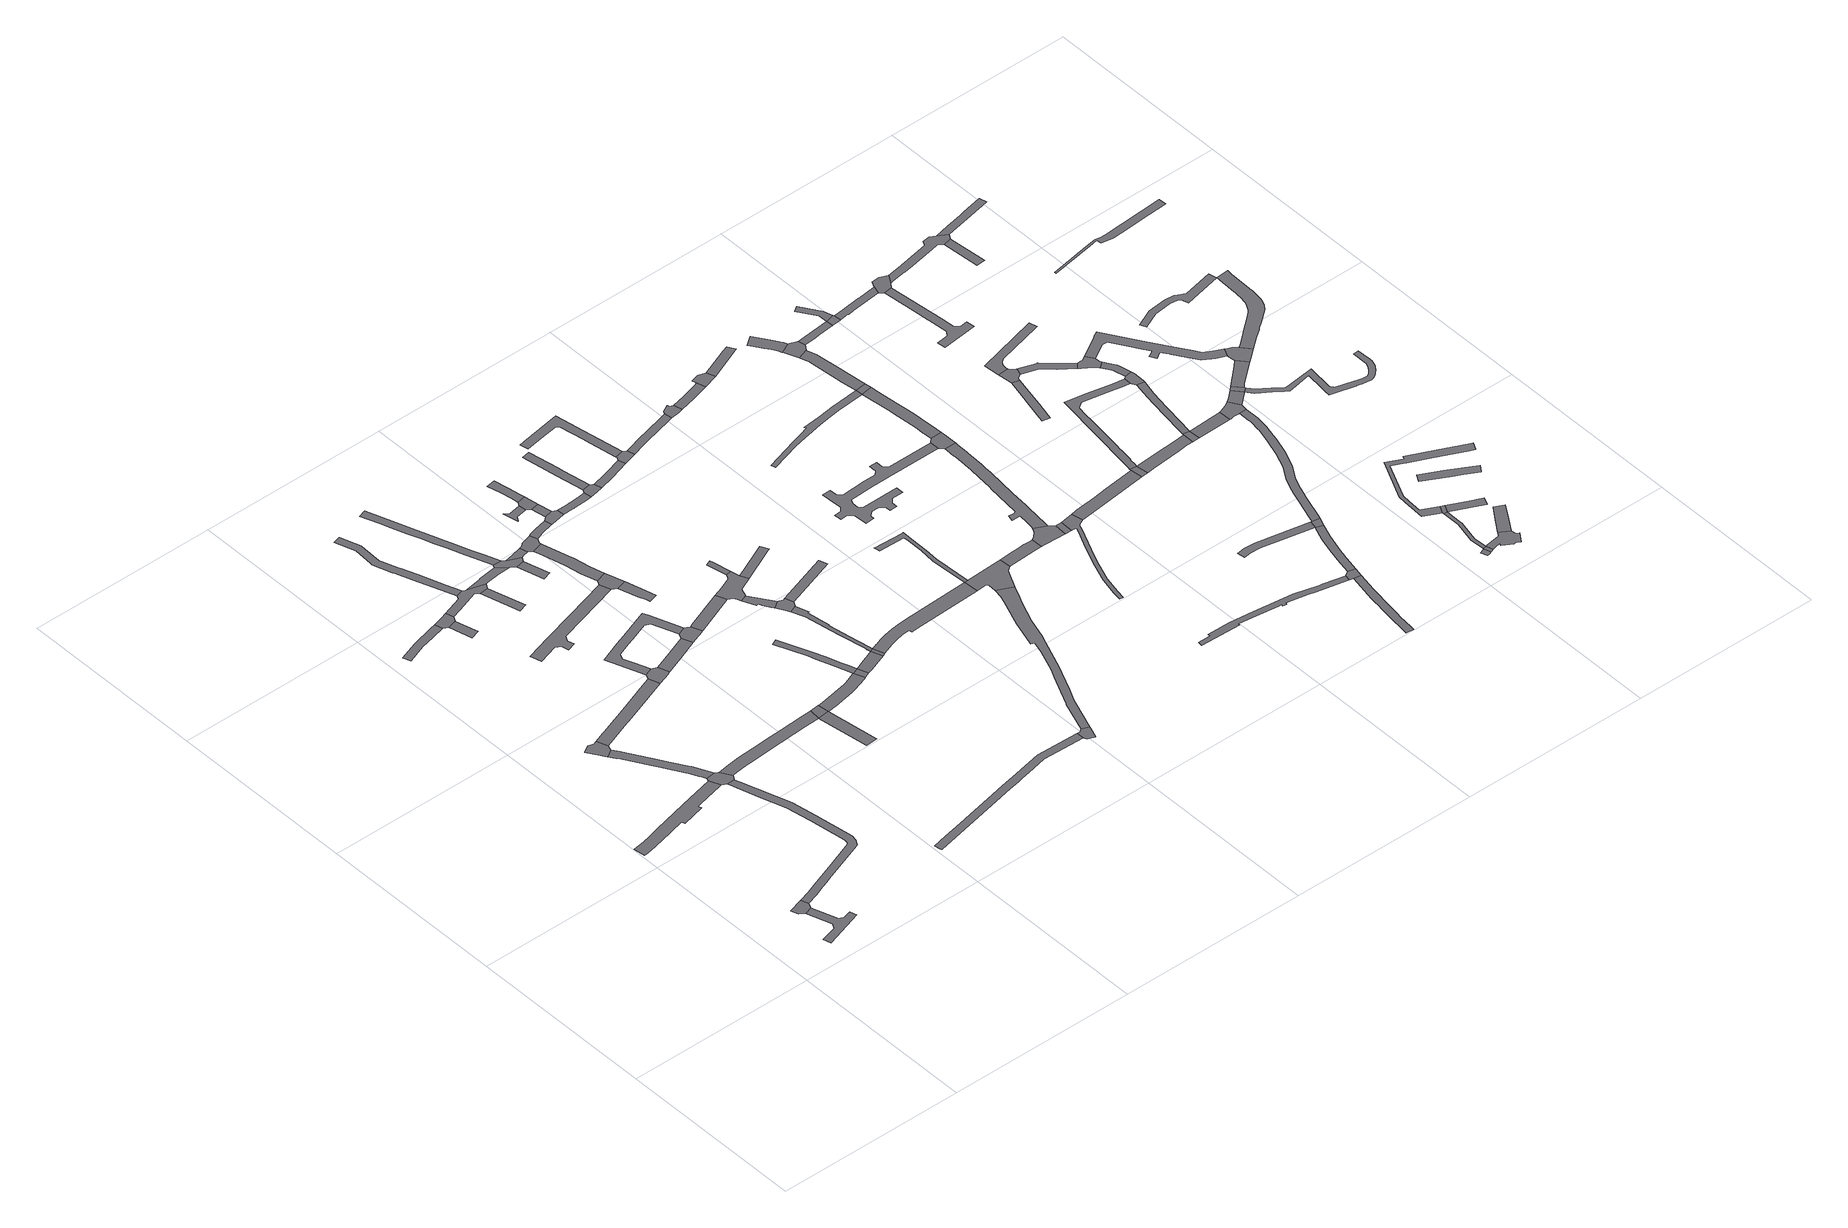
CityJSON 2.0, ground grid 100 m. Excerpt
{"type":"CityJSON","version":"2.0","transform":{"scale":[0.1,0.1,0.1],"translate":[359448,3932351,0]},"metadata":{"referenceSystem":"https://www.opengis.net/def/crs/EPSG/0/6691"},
"CityObjects":{
"road1":{"type":"Road","geometry":[{"type":"MultiSurface","lod":"1","boundaries":[[[0,1,2,3,4,5]]]}]},
"road2":{"type":"Road","geometry":[{"type":"MultiSurface","lod":"1","boundaries":[[[6,7,8,9,10,11,12,13,0,5]]]}]},
"road3":{"type":"Road","attributes":{"RoadStructureAttribute.sectionType":"1"},"geometry":[{"type":"MultiSurface","lod":"1","boundaries":[[[14,15,16,17,18,19,20,21,22,23,24,25,26,27,28,29,30,31,32,33,34]]]}]},
"road4":{"type":"Road","attributes":{"RoadStructureAttribute.sectionType":"1"},"geometry":[{"type":"MultiSurface","lod":"1","boundaries":[[[35,36,37,38,39,40,41,42,43,44,2,1,45,46,47,48,49,50,51,52,53,54,55,56,57,58]]]}]},
"road5":{"type":"Road","geometry":[{"type":"MultiSurface","lod":"1","boundaries":[[[59,60,61,62,63,64,65,66,67]]]}]},
"road6":{"type":"Road","attributes":{"RoadStructureAttribute.sectionType":"1"},"geometry":[{"type":"MultiSurface","lod":"1","boundaries":[[[68,69,70,71,72,73,74,75,76,77,78,79,80,81,82,83,84,85,86,87,88,65,64]]]}]},
"road7":{"type":"Road","geometry":[{"type":"MultiSurface","lod":"1","boundaries":[[[57,89,90,80,79,26,25,58]]]}]},
"road8":{"type":"Road","attributes":{"RoadStructureAttribute.sectionType":"1"},"geometry":[{"type":"MultiSurface","lod":"1","boundaries":[[[91,92,93,94,95,96,97,98,99]]]}]},
"road9":{"type":"Road","attributes":{"RoadStructureAttribute.sectionType":"1"},"geometry":[{"type":"MultiSurface","lod":"1","boundaries":[[[66,100,101,102,103,104,105,106,107,108,109,110,67]]]}]},
"road10":{"type":"Road","geometry":[{"type":"MultiSurface","lod":"1","boundaries":[[[111,112,113,114,115,116]]]}]},
"road11":{"type":"Road","geometry":[{"type":"MultiSurface","lod":"1","boundaries":[[[117,118,95,94,116,115,119,120]]]}]},
"road12":{"type":"Road","attributes":{"RoadStructureAttribute.sectionType":"1"},"geometry":[{"type":"MultiSurface","lod":"1","boundaries":[[[121,122,123,124,125,126,127,90,89,128,129,130,131,132,133,134,135,136]]]}]},
"road13":{"type":"Road","geometry":[{"type":"MultiSurface","lod":"1","boundaries":[[[137,138,139,120,119,140,141,142,143,144,145,146,147,148]]]}]},
"road14":{"type":"Road","geometry":[{"type":"MultiSurface","lod":"1","boundaries":[[[103,149,150,151,152,153,154,104]]]}]},
"road15":{"type":"Road","attributes":{"RoadStructureAttribute.sectionType":"1"},"geometry":[{"type":"MultiSurface","lod":"1","boundaries":[[[155,156,157,158,159,160,161,162,163,164,165,166,167,168,169,170,171,137,148]]]}]},
"road16":{"type":"Road","attributes":{"RoadStructureAttribute.sectionType":"1"},"geometry":[{"type":"MultiSurface","lod":"1","boundaries":[[[172,173,144,143]]]}]},
"road17":{"type":"Road","attributes":{"RoadStructureAttribute.sectionType":"1"},"geometry":[{"type":"MultiSurface","lod":"1","boundaries":[[[174,175,176,177,178,179,180,181,182,183,184,185,186,187]]]}]},
"road18":{"type":"Road","attributes":{"RoadStructureAttribute.sectionType":"1"},"geometry":[{"type":"MultiSurface","lod":"1","boundaries":[[[135,188,189,190]]]}]},
"road19":{"type":"Road","attributes":{"RoadStructureAttribute.sectionType":"1"},"geometry":[{"type":"MultiSurface","lod":"1","boundaries":[[[191,192,193,194,195,196,154,153,197,198,199,200,201,202,203,204,205,206]]]}]},
"road20":{"type":"Road","geometry":[{"type":"MultiSurface","lod":"1","boundaries":[[[207,208,209,146,145,210,211,212,213,214]]]}]},
"road21":{"type":"Road","attributes":{"RoadStructureAttribute.sectionType":"1"},"geometry":[{"type":"MultiSurface","lod":"1","boundaries":[[[215,216,152,151,217,218,219]]]}]},
"road22":{"type":"Road","attributes":{"RoadStructureAttribute.sectionType":"1"},"geometry":[{"type":"MultiSurface","lod":"1","boundaries":[[[220,221,222,223,224,225,226,227,228,229,230,231,232,233,234,235,236,237,238,239,240]]]}]},
"road23":{"type":"Road","geometry":[{"type":"MultiSurface","lod":"1","boundaries":[[[241,136,135,190]]]}]},
"road24":{"type":"Road","attributes":{"RoadStructureAttribute.sectionType":"1"},"geometry":[{"type":"MultiSurface","lod":"1","boundaries":[[[242,243,244,245,246,247,248,249,250,251,252,253,254,255,256,257,258,259,260]]]}]},
"road25":{"type":"Road","geometry":[{"type":"MultiSurface","lod":"1","boundaries":[[[259,261,214,213,262,263,264,265,266,260]]]}]},
"road26":{"type":"Road","geometry":[{"type":"MultiSurface","lod":"1","boundaries":[[[267,268,263,262]]]}]},
"road27":{"type":"Road","geometry":[{"type":"MultiSurface","lod":"1","boundaries":[[[269,270,271,272,206,205,215,219]]]}]},
"road28":{"type":"Road","attributes":{"RoadStructureAttribute.sectionType":"1"},"geometry":[{"type":"MultiSurface","lod":"1","boundaries":[[[273,274,275,276,277,278,241,190,279,280,281,282,283,284,285,286,287]]]}]},
"road29":{"type":"Road","attributes":{"RoadStructureAttribute.sectionType":"1"},"geometry":[{"type":"MultiSurface","lod":"1","boundaries":[[[288,289,290,291,265,264]]]}]},
"road30":{"type":"Road","geometry":[{"type":"MultiSurface","lod":"1","boundaries":[[[292,187,186,293,294,295,296,297,298]]]}]},
"road31":{"type":"Road","attributes":{"RoadStructureAttribute.sectionType":"1"},"geometry":[{"type":"MultiSurface","lod":"1","boundaries":[[[299,300,301,302,303,294,293]]]}]},
"road32":{"type":"Road","attributes":{"RoadStructureAttribute.sectionType":"1"},"geometry":[{"type":"MultiSurface","lod":"1","boundaries":[[[304,305,306,307,292,298,308,309,310,311]]]}]},
"road33":{"type":"Road","geometry":[{"type":"MultiSurface","lod":"1","boundaries":[[[312,313,314,290,289,304,311,315,316]]]}]},
"road34":{"type":"Road","attributes":{"RoadStructureAttribute.sectionType":"1"},"geometry":[{"type":"MultiSurface","lod":"1","boundaries":[[[317,272,271,318,319]]]}]},
"road35":{"type":"Road","attributes":{"RoadStructureAttribute.sectionType":"1"},"geometry":[{"type":"MultiSurface","lod":"1","boundaries":[[[320,321,322,323,324,325,326,327,328,329,330,331,332,333,287]]]}]},
"road36":{"type":"Road","geometry":[{"type":"MultiSurface","lod":"1","boundaries":[[[286,334,320,287]]]}]},
"road37":{"type":"Road","attributes":{"RoadStructureAttribute.sectionType":"1"},"geometry":[{"type":"MultiSurface","lod":"1","boundaries":[[[335,336,337,338,339,340,312,316]]]}]},
"road38":{"type":"Road","attributes":{"RoadStructureAttribute.sectionType":"1"},"geometry":[{"type":"MultiSurface","lod":"1","boundaries":[[[341,342,343,344,345,346,320,334]]]}]},
"road39":{"type":"Road","geometry":[{"type":"MultiSurface","lod":"1","boundaries":[[[347,348,349,350,351,352]]]}]},
"road40":{"type":"Road","geometry":[{"type":"MultiSurface","lod":"1","boundaries":[[[343,342,353,354]]]}]},
"road41":{"type":"Road","geometry":[{"type":"MultiSurface","lod":"1","boundaries":[[[355,356,338,337,357,358,359]]]}]},
"road42":{"type":"Road","attributes":{"RoadStructureAttribute.sectionType":"1"},"geometry":[{"type":"MultiSurface","lod":"1","boundaries":[[[360,361,362,363,364,365,366,367,368]]]}]},
"road43":{"type":"Road","attributes":{"RoadStructureAttribute.sectionType":"1"},"geometry":[{"type":"MultiSurface","lod":"1","boundaries":[[[355,369,370,356]]]}]},
"road44":{"type":"Road","attributes":{"RoadStructureAttribute.sectionType":"1"},"geometry":[{"type":"MultiSurface","lod":"1","boundaries":[[[354,371,372,373,374,375,376,377,378,379,380,381,382,383,384,385,386,387,388,389,343]]]}]},
"road45":{"type":"Road","geometry":[{"type":"MultiSurface","lod":"1","boundaries":[[[390,352,351,370,369,391]]]}]},
"road46":{"type":"Road","geometry":[{"type":"MultiSurface","lod":"1","boundaries":[[[392,393,319,318,394,395,361,360,396,397,398,399,400]]]}]},
"road47":{"type":"Road","geometry":[{"type":"MultiSurface","lod":"1","boundaries":[[[401,402,403,404,405,406,240,239,407]]]}]},
"road48":{"type":"Road","attributes":{"RoadStructureAttribute.sectionType":"1"},"geometry":[{"type":"MultiSurface","lod":"1","boundaries":[[[408,409,390,391,410,411,412,413]]]}]},
"road49":{"type":"Road","geometry":[{"type":"MultiSurface","lod":"1","boundaries":[[[414,368,367,415,381,380,416,417]]]}]},
"road50":{"type":"Road","attributes":{"RoadStructureAttribute.sectionType":"1"},"geometry":[{"type":"MultiSurface","lod":"1","boundaries":[[[399,418,419,420,400]]]}]},
"road51":{"type":"Road","attributes":{"RoadStructureAttribute.sectionType":"1"},"geometry":[{"type":"MultiSurface","lod":"1","boundaries":[[[358,421,422,423,424,425,426,427,428,429,430,431,359]]]}]},
"road52":{"type":"Road","attributes":{"RoadStructureAttribute.sectionType":"1"},"geometry":[{"type":"MultiSurface","lod":"1","boundaries":[[[432,433,434,435,398,397]]]}]},
"road53":{"type":"Road","attributes":{"RoadStructureAttribute.sectionType":"1"},"geometry":[{"type":"MultiSurface","lod":"1","boundaries":[[[416,436,437,417]]]}]},
"road54":{"type":"Road","geometry":[{"type":"MultiSurface","lod":"1","boundaries":[[[438,439,440,426,425,441,442,443,444]]]}]},
"road55":{"type":"Road","attributes":{"RoadStructureAttribute.sectionType":"1"},"geometry":[{"type":"MultiSurface","lod":"1","boundaries":[[[445,446,440,439,447,448,449,450]]]}]},
"road56":{"type":"Road","attributes":{"RoadStructureAttribute.sectionType":"1"},"geometry":[{"type":"MultiSurface","lod":"1","boundaries":[[[451,452,453,454,455,456,457,458,459,460,461,462,463,354,353,464,465,466,467,468,469,470,471]]]}]},
"road57":{"type":"Road","attributes":{"RoadStructureAttribute.sectionType":"1"},"geometry":[{"type":"MultiSurface","lod":"1","boundaries":[[[472,473,474,475,476,477,478,479,480,481,482,483,484,405,404,485,486,487,488,489,490,491,492,493,494,495,496,497,498]]]}]},
"road58":{"type":"Road","attributes":{"RoadStructureAttribute.sectionType":"1"},"geometry":[{"type":"MultiSurface","lod":"1","boundaries":[[[443,499,500,501,502,503,444]]]}]},
"road59":{"type":"Road","attributes":{"RoadStructureAttribute.sectionType":"1"},"geometry":[{"type":"MultiSurface","lod":"1","boundaries":[[[504,505,506,507,508,509,510,511,512,513,514,515,516,517,518,519]]]}]},
"road60":{"type":"Road","geometry":[{"type":"MultiSurface","lod":"1","boundaries":[[[520,519,518,521,501,500,522]]]}]},
"road61":{"type":"Road","attributes":{"RoadStructureAttribute.sectionType":"1"},"geometry":[{"type":"MultiSurface","lod":"1","boundaries":[[[523,524,525,526,527,528,529,530,531,532,533,534,535,536,537,451]]]}]},
"road62":{"type":"Road","geometry":[{"type":"MultiSurface","lod":"1","boundaries":[[[538,539,498,497,540,541,542,543,544,545,546,523,451,471]]]}]},
"road63":{"type":"Road","attributes":{"RoadStructureAttribute.sectionType":"1"},"geometry":[{"type":"MultiSurface","lod":"1","boundaries":[[[547,548,549,550,551,552,553,554,555,520,522]]]}]},
"road64":{"type":"Road","geometry":[{"type":"MultiSurface","lod":"1","boundaries":[[[556,552,551,557,558,559,560,561]]]}]},
"road65":{"type":"Road","attributes":{"RoadStructureAttribute.sectionType":"1"},"geometry":[{"type":"MultiSurface","lod":"1","boundaries":[[[543,562,563,564,565,566,567,568,569,570,571,544]]]}]},
"road66":{"type":"Road","geometry":[{"type":"MultiSurface","lod":"1","boundaries":[[[572,573,574,575,576,577,578,579,580,581,582,583,584,585,586,587,588,589,590,591,592,593,594,595,596,597,598,599,600,601,602,603,604,605,606,607,608,609,610,611,612,613]]]}]},
"road67":{"type":"Road","attributes":{"RoadStructureAttribute.sectionType":"1"},"geometry":[{"type":"MultiSurface","lod":"1","boundaries":[[[614,615,616,559,558,617,618,619,620]]]}]},
"road68":{"type":"Road","attributes":{"RoadStructureAttribute.sectionType":"1"},"geometry":[{"type":"MultiSurface","lod":"1","boundaries":[[[621,622,623,624,625,626,627,628,629,630,631,632,633,634,635,636,637,638,639,640,641,642,643,644,645,646,647]]]}]},
"road69":{"type":"Road","geometry":[{"type":"MultiSurface","lod":"1","boundaries":[[[648,649,650,651,652,566,565,653,654,655,656,657]]]}]},
"road70":{"type":"Road","attributes":{"RoadStructureAttribute.sectionType":"1"},"geometry":[{"type":"MultiSurface","lod":"1","boundaries":[[[658,659,660,661,662,663,664,665,666,667,668,669,670,671,672,673]]]}]},
"road71":{"type":"Road","geometry":[{"type":"MultiSurface","lod":"1","boundaries":[[[648,657,623,622]]]}]},
"road72":{"type":"Road","geometry":[{"type":"MultiSurface","lod":"1","boundaries":[[[674,675,620,619,676,677,678,679]]]}]},
"road73":{"type":"Road","attributes":{"RoadStructureAttribute.sectionType":"1"},"geometry":[{"type":"MultiSurface","lod":"1","boundaries":[[[680,681,682,683,684,685,686,687,688,689,690,691,692,693,694,695,696,697,698,699,700,701,702,703,704]]]}]},
"road74":{"type":"Road","geometry":[{"type":"MultiSurface","lod":"1","boundaries":[[[705,706,707,708,709,710,711,712,713,714,715,716,717,718,719,650,649,720,721,722,723,724,725,726,727,728,729,730,731,732]]]}]},
"road75":{"type":"Road","attributes":{"RoadStructureAttribute.sectionType":"1"},"geometry":[{"type":"MultiSurface","lod":"1","boundaries":[[[678,733,734,735,679]]]}]},
"road76":{"type":"Road","geometry":[{"type":"MultiSurface","lod":"1","boundaries":[[[612,732,731,736,737,738,739,613]]]}]},
"road77":{"type":"Road","attributes":{"RoadStructureAttribute.sectionType":"1"},"geometry":[{"type":"MultiSurface","lod":"1","boundaries":[[[740,741,742,743,744,745,739,738,746,747,748,749,750,751,752,753,673]]]}]},
"road78":{"type":"Road","attributes":{"RoadStructureAttribute.sectionType":"1"},"geometry":[{"type":"MultiSurface","lod":"1","boundaries":[[[646,754,755,756,757,758,759,760,761,762,763,647]]]}]},
"road79":{"type":"Road","attributes":{"RoadStructureAttribute.sectionType":"1"},"geometry":[{"type":"MultiSurface","lod":"1","boundaries":[[[764,765,766,767,768,769,770,771,772,773,774,775,776,777,778,779,780,781,782]]]}]},
"road80":{"type":"Road","geometry":[{"type":"MultiSurface","lod":"1","boundaries":[[[658,673,753,783]]]}]},
"road81":{"type":"Road","attributes":{"RoadStructureAttribute.sectionType":"1"},"geometry":[{"type":"MultiSurface","lod":"1","boundaries":[[[784,785,786,787,788,789,790,791,792,793,794,795,796,797,798]]]}]},
"road82":{"type":"Road","attributes":{"RoadStructureAttribute.sectionType":"1"},"geometry":[{"type":"MultiSurface","lod":"1","boundaries":[[[799,800,801,802,803,658,783,804,805,806,807,808]]]}]},
"road83":{"type":"Road","geometry":[{"type":"MultiSurface","lod":"1","boundaries":[[[807,809,810,792,791,811,812,808]]]}]},
"road84":{"type":"Road","geometry":[{"type":"MultiSurface","lod":"1","boundaries":[[[704,703,773,772,813,814]]]}]},
"road85":{"type":"Road","attributes":{"RoadStructureAttribute.sectionType":"1"},"geometry":[{"type":"MultiSurface","lod":"1","boundaries":[[[815,816,817,818,819,820,821,822]]]}]},
"road86":{"type":"Road","geometry":[{"type":"MultiSurface","lod":"1","boundaries":[[[756,755,823,824,825,826]]]}]},
"road87":{"type":"Road","attributes":{"RoadStructureAttribute.sectionType":"1"},"geometry":[{"type":"MultiSurface","lod":"1","boundaries":[[[813,827,828,829,830,831,832,822,833,834,835,836,837,814]]]}]},
"road88":{"type":"Road","attributes":{"RoadStructureAttribute.sectionType":"1"},"geometry":[{"type":"MultiSurface","lod":"1","boundaries":[[[838,839,840,841,842,843,810,809]]]}]},
"road89":{"type":"Road","geometry":[{"type":"MultiSurface","lod":"1","boundaries":[[[844,815,822,832,845,846,847]]]}]},
"road90":{"type":"Road","geometry":[{"type":"MultiSurface","lod":"1","boundaries":[[[848,849,850,851,852,841]]]}]},
"road91":{"type":"Road","geometry":[{"type":"MultiSurface","lod":"1","boundaries":[[[848,841,840,853,854]]]}]},
"road92":{"type":"Road","attributes":{"RoadStructureAttribute.sectionType":"1"},"geometry":[{"type":"MultiSurface","lod":"1","boundaries":[[[855,856,857,858,859,860,861]]]}]},
"road93":{"type":"Road","attributes":{"RoadStructureAttribute.sectionType":"1"},"geometry":[{"type":"MultiSurface","lod":"1","boundaries":[[[824,862,863,864,865,866,867,868,869,870,871,872,873,874,825]]]}]},
"road94":{"type":"Road","geometry":[{"type":"MultiSurface","lod":"1","boundaries":[[[875,876,877,878,879,880,881,882,855,861]]]}]},
"road95":{"type":"Road","attributes":{"RoadStructureAttribute.sectionType":"1"},"geometry":[{"type":"MultiSurface","lod":"1","boundaries":[[[883,884,885,886,887,888,889,890,891,892,893,894,895,896,897,898,899,900,901,902,903,904,905,906,907,908,909,910,826,825]]]}]},
"road96":{"type":"Road","attributes":{"RoadStructureAttribute.sectionType":"1"},"geometry":[{"type":"MultiSurface","lod":"1","boundaries":[[[911,912,913,914,915,854,853,916,917,918,919,920]]]}]},
"road97":{"type":"Road","geometry":[{"type":"MultiSurface","lod":"1","boundaries":[[[921,922,868,867,923]]]}]},
"road98":{"type":"Road","attributes":{"RoadStructureAttribute.sectionType":"1"},"geometry":[{"type":"MultiSurface","lod":"1","boundaries":[[[924,925,926,927,928]]]}]},
"road99":{"type":"Road","attributes":{"RoadStructureAttribute.sectionType":"1"},"geometry":[{"type":"MultiSurface","lod":"1","boundaries":[[[929,930,931,932,933,934,935,936,937,938,939,940,941,942,943,944,945,946,947,948,949,950,951,952,953,954,955,956,957,844,847]]]}]},
"road100":{"type":"Road","attributes":{"RoadStructureAttribute.sectionType":"1"},"geometry":[{"type":"MultiSurface","lod":"1","boundaries":[[[958,959,960,961,877,876,962,963,964,965]]]}]},
"road101":{"type":"Road","geometry":[{"type":"MultiSurface","lod":"1","boundaries":[[[966,927,926,967,968]]]}]},
"road102":{"type":"Road","attributes":{"RoadStructureAttribute.sectionType":"1"},"geometry":[{"type":"MultiSurface","lod":"1","boundaries":[[[969,970,971,972,973,974,975,976,977,978,979,980,981,982]]]}]},
"road103":{"type":"Road","attributes":{"RoadStructureAttribute.sectionType":"1"},"geometry":[{"type":"MultiSurface","lod":"1","boundaries":[[[881,983,984,985,986,987,988,989,990,991,992,993,882]]]}]},
"road104":{"type":"Road","attributes":{"RoadStructureAttribute.sectionType":"1"},"geometry":[{"type":"MultiSurface","lod":"1","boundaries":[[[994,995,996,997,922,921,998,999,1000,1001,1002,1003]]]}]},
"road105":{"type":"Road","attributes":{"RoadStructureAttribute.sectionType":"1"},"geometry":[{"type":"MultiSurface","lod":"1","boundaries":[[[1004,1005,1006,921,923]]]}]},
"road106":{"type":"Road","attributes":{"RoadStructureAttribute.sectionType":"1"},"geometry":[{"type":"MultiSurface","lod":"1","boundaries":[[[1007,1008,1009,1010,966,968,1011,1012,1013,1014]]]}]},
"road107":{"type":"Road","geometry":[{"type":"MultiSurface","lod":"1","boundaries":[[[982,981,1015,1016,1017,1018,911,920]]]}]},
"road108":{"type":"Road","geometry":[{"type":"MultiSurface","lod":"1","boundaries":[[[1019,1020,1021,1022,968,967,1023,1024,1025,1026,1027,1028,1029,1030,1031,1032]]]}]},
"road109":{"type":"Road","geometry":[{"type":"MultiSurface","lod":"1","boundaries":[[[1033,1034,1035,1036,1037,1038,1039,1040,1041,1042,958,965]]]}]},
"road110":{"type":"Road","geometry":[{"type":"MultiSurface","lod":"1","boundaries":[[[1043,1044,1045,1007,1014]]]}]},
"road111":{"type":"Road","geometry":[{"type":"MultiSurface","lod":"1","boundaries":[[[897,1003,1002,1046,1047,1048,1049,898]]]}]},
"road112":{"type":"Road","attributes":{"RoadStructureAttribute.sectionType":"1"},"geometry":[{"type":"MultiSurface","lod":"1","boundaries":[[[1048,1050,1051,1052,1053,1037,1036,1054,1055,1056,1049]]]}]},
"road113":{"type":"Road","geometry":[{"type":"MultiSurface","lod":"1","boundaries":[[[1057,1058,1059,1060,1061,1062,1006,1005,1063,1064,1065,943,942]]]}]},
"road114":{"type":"Road","attributes":{"RoadStructureAttribute.sectionType":"1"},"geometry":[{"type":"MultiSurface","lod":"1","boundaries":[[[1066,1067,1068,1069,1043,1014]]]}]},
"road115":{"type":"Road","attributes":{"RoadStructureAttribute.sectionType":"1"},"geometry":[{"type":"MultiSurface","lod":"1","boundaries":[[[1031,1070,1071,1072,1073,1032]]]}]},
"road116":{"type":"Road","attributes":{"RoadStructureAttribute.sectionType":"1"},"geometry":[{"type":"MultiSurface","lod":"1","boundaries":[[[1074,1075,1076,1077,1078,1079,1080,1081,1082,1045,1044,1083,1084,1085,1086,1087,1088,1089,1090,1091]]]}]},
"road117":{"type":"Road","geometry":[{"type":"MultiSurface","lod":"1","boundaries":[[[1092,1093,1094,1095,1096]]]}]},
"road118":{"type":"Road","geometry":[{"type":"MultiSurface","lod":"1","boundaries":[[[1097,1098,1099,1100,1101,1016,1015,1102,1103,1104,1105,1106,1107,1108,1109,1110,1111]]]}]},
"road119":{"type":"Road","geometry":[{"type":"MultiSurface","lod":"1","boundaries":[[[1112,1113,1114,1115,1116,1117,1118,1119,1120,1121,1122,1123,1124,1125,1126,1127,1128,1129,1130,1131,1132,1133,1134,1135,1136,1137,1138,1139,1140,1141,1142,1040,1039]]]}]},
"road120":{"type":"Road","attributes":{"RoadStructureAttribute.sectionType":"1"},"geometry":[{"type":"MultiSurface","lod":"1","boundaries":[[[1143,1144,1145,1146,1147,1148,1149,1150]]]}]},
"road121":{"type":"Road","attributes":{"RoadStructureAttribute.sectionType":"1"},"geometry":[{"type":"MultiSurface","lod":"1","boundaries":[[[1151,1152,1093,1092,1153,1154,1155,1156]]]}]},
"road122":{"type":"Road","geometry":[{"type":"MultiSurface","lod":"1","boundaries":[[[1108,1157,1158,1109]]]}]},
"road123":{"type":"Road","attributes":{"RoadStructureAttribute.sectionType":"1"},"geometry":[{"type":"MultiSurface","lod":"1","boundaries":[[[1095,1094,1159,1059,1058,1160,1095,1161,1162,1163,1164,1165,1166,1167,1168,1169,1170,1171,1172,1173,1174,1175,1176,1177,1178,1179,1180,1181,1182,1183,1184,1185,1186,1187,1188,1189,1190,1191,1192,1193,1194,1195,1196,1197,1198,1199,1200,1201,1202,1203,1204,1205,1206,1207,1208,1209,1210,1211,1212,1213,1096]]]}]},
"road124":{"type":"Road","geometry":[{"type":"MultiSurface","lod":"1","boundaries":[[[1214,1215,1216,1217,1218,1134,1133,1151,1156]]]}]},
"road125":{"type":"Road","attributes":{"RoadStructureAttribute.sectionType":"1"},"geometry":[{"type":"MultiSurface","lod":"1","boundaries":[[[1110,1219,1220,1221,1222,1223,1224,1225,1111]]]}]},
"road126":{"type":"Road","attributes":{"RoadStructureAttribute.sectionType":"1"},"geometry":[{"type":"MultiSurface","lod":"1","boundaries":[[[1226,1227,1228,1229,1230,1231,1232,1233,1234,1235,1236,1237,1238,1239,1240,1226,1241,1242,1243,1244,1245,1246,1247,1248,1249,1250,1251,1252,1253,1254,1255,1256,1257,1258,1259,1216,1215,1260,1261,1262,1263,1264,1265,1266,1267,1268,1269,1270,1271,1272,1273,1274,1275]]]}]},
"road127":{"type":"Road","attributes":{"RoadStructureAttribute.sectionType":"1"},"geometry":[{"type":"MultiSurface","lod":"1","boundaries":[[[1276,1277,1278,1279,1280,1281,1282,1283,1284,1285,1286,1287,1288,1289,1290,1291]]]}]}
},
"vertices":[
[334,353,0],[345,381,0],[332,419,0],[254,395,0],[266,356,0],[291,339,0],
[334,207,0],[320,181,0],[235,156,0],[247,117,0],[453,183,0],[444,220,0],[402,208,0],[377,221,0],
[13,1096,0],[35,1099,0],[85,1110,0],[100,1113,0],[134,1121,0],[285,1159,0],[289,1142,0],[411,1171,0],[407,1190,0],[431,1195,0],[566,1227,0],[577,1230,0],[554,1287,0],[417,1254,0],[361,1240,0],[303,1226,0],[172,1193,0],[115,1179,0],[71,1169,0],[26,1161,0],[4,1158,0],
[617,1168,0],[653,1050,0],[693,925,0],[716,793,0],[745,595,0],[742,578,0],[736,566,0],[574,506,0],[462,464,0],[393,439,0],[406,400,0],[466,423,0],[498,435,0],[521,443,0],[586,468,0],[757,531,0],[763,534,0],[780,563,0],[785,593,0],[756,801,0],[733,936,0],[653,1192,0],[644,1218,0],[603,1216,0],
[336,1804,0],[307,1814,0],[268,1788,0],[308,1728,0],[314,1720,0],[326,1700,0],[365,1726,0],[375,1754,0],[354,1811,0],
[348,1668,0],[354,1659,0],[438,1522,0],[450,1501,0],[472,1466,0],[516,1392,0],[521,1382,0],[525,1375,0],[543,1337,0],[549,1325,0],[556,1311,0],[558,1306,0],[607,1310,0],[607,1312,0],[571,1385,0],[559,1409,0],[557,1414,0],[504,1500,0],[478,1544,0],[393,1683,0],[388,1691,0],
[659,1244,0],[624,1299,0],
[196,2788,0],[230,2796,0],[336,2823,0],[343,2824,0],[333,2866,0],[304,2858,0],[184,2828,0],[81,2790,0],[97,2751,0],
[535,1812,0],[549,1817,0],[720,1879,0],[821,1916,0],[801,1973,0],[712,1941,0],[699,1936,0],[620,1907,0],[514,1868,0],[422,1835,0],[411,1831,0],
[378,2776,0],[401,2691,0],[443,2704,0],[449,2706,0],[417,2823,0],[369,2809,0],
[386,2879,0],[385,2879,0],[431,2849,0],[418,2890,0],
[1150,1340,0],[1017,1332,0],[961,1329,0],[842,1322,0],[756,1316,0],[676,1307,0],[627,1299,0],[682,1247,0],[743,1254,0],[761,1256,0],[964,1269,0],[1043,1274,0],[1114,1278,0],[1155,1280,0],[1194,1282,0],[1199,1343,0],
[534,2944,0],[527,2929,0],[525,2925,0],[516,2877,0],[538,2885,0],[600,2906,0],[623,2891,0],[668,2896,0],[684,2921,0],[591,2947,0],[588,2948,0],[572,2955,0],
[888,1940,0],[889,1941,0],[905,1947,0],[884,2003,0],[856,2015,0],[814,2000,0],
[544,3035,0],[497,3167,0],[468,3247,0],[462,3261,0],[435,3340,0],[431,3352,0],[438,3471,0],[437,3473,0],[402,3580,0],[363,3570,0],[398,3465,0],[391,3360,0],[390,3346,0],[424,3248,0],[428,3237,0],[459,3154,0],[506,3022,0],
[678,2688,0],[721,2700,0],
[826,2522,0],[650,2471,0],[510,2430,0],[527,2372,0],[632,2403,0],[658,2388,0],[667,2352,0],[711,2363,0],[701,2401,0],[705,2409,0],[716,2427,0],[845,2465,0],[1073,2532,0],[1052,2588,0],
[1234,1007,0],[1294,1010,0],[1254,1288,0],
[1081,2296,0],[1071,2322,0],[911,2262,0],[855,2241,0],[739,2197,0],[779,2092,0],[823,2102,0],[805,2151,0],[817,2178,0],[887,2205,0],[925,2219,0],[1025,2256,0],[1044,2248,0],[1052,2244,0],[1103,2110,0],[1145,2127,0],
[689,2966,0],[685,2965,0],[682,2964,0],[695,2923,0],[758,2931,0],[786,2935,0],[835,2937,0],[781,2978,0],
[1090,2083,0],[982,2041,0],[962,1969,0],[1001,1984,0],[1112,2027,0],
[1758,463,0],[1606,431,0],[1579,425,0],[1506,410,0],[1434,394,0],[1236,352,0],[1203,344,0],[1092,321,0],[1015,304,0],[1021,275,0],[1024,266,0],[1024,265,0],[1025,265,0],[1451,357,0],[1515,371,0],[1579,384,0],[1603,389,0],[1653,400,0],[1761,423,0],[1981,416,0],[1982,456,0],
[1248,1348,0],
[806,3071,0],[782,3134,0],[748,3229,0],[730,3282,0],[700,3365,0],[681,3417,0],[648,3511,0],[601,3640,0],[562,3629,0],[597,3533,0],[610,3498,0],[644,3402,0],[666,3339,0],[688,3279,0],[711,3215,0],[742,3129,0],[745,3120,0],[791,2996,0],[835,2993,0],
[783,2981,0],[859,2919,0],[905,2926,0],[920,2951,0],[850,2980,0],[848,2982,0],
[898,2779,0],[942,2791,0],
[1152,2042,0],[1163,2046,0],[1194,2058,0],[1172,2114,0],
[1497,1405,0],[1460,1390,0],[1431,1381,0],[1405,1374,0],[1296,1353,0],[1259,1348,0],[1265,1288,0],[1297,1293,0],[1303,1293,0],[1417,1315,0],[1446,1322,0],[1474,1331,0],[1519,1348,0],[1527,1352,0],[1506,1408,0],
[934,2955,0],[961,2961,0],[952,3003,0],[895,2990,0],
[1067,2614,0],[1100,2518,0],[1152,2532,0],[1146,2556,0],[1143,2565,0],[1137,2588,0],[1124,2631,0],
[1131,2416,0],[1144,2379,0],[1151,2358,0],[1196,2370,0],[1181,2428,0],
[984,2946,0],[997,2898,0],[1028,2786,0],[1043,2696,0],[1102,2710,0],[1086,2799,0],[1079,2824,0],[1041,2962,0],
[1039,3038,0],[982,3021,0],[967,3007,0],[1039,2972,0],[1052,2997,0],
[1183,2119,0],[1414,2144,0],[1392,2200,0],
[1538,1420,0],[1525,1459,0],[1515,1488,0],[1510,1502,0],[1487,1568,0],[1463,1637,0],[1396,1799,0],[1365,1786,0],[1432,1625,0],[1445,1586,0],[1465,1527,0],[1479,1489,0],[1479,1488,0],[1489,1456,0],
[1559,1364,0],
[1070,3004,0],[1096,3013,0],[1163,3030,0],[1155,3069,0],[1086,3052,0],[1047,3041,0],
[1580,1371,0],[1682,1410,0],[1660,1468,0],[1636,1458,0],[1596,1442,0],[1580,1436,0],
[1073,3207,0],[1049,3225,0],[1066,3143,0],[1080,3168,0],[1140,3178,0],[1135,3217,0],
[1697,1416,0],[1678,1475,0],
[1218,3095,0],[1174,3085,0],[1168,3031,0],[1246,3045,0],[1242,3085,0],
[1490,2110,0],[1455,2096,0],[1485,2028,0],[1495,2032,0],[1501,2017,0],[1503,2013,0],[1525,1977,0],[1533,1965,0],[1571,1989,0],
[1206,3170,0],[1162,3163,0],
[1677,1480,0],[1676,1486,0],[1676,1488,0],[1663,1559,0],[1648,1640,0],[1634,1720,0],[1638,1721,0],[1621,1844,0],[1629,1844,0],[1608,1912,0],[1569,1896,0],[1590,1843,0],[1596,1830,0],[1622,1683,0],[1630,1636,0],[1655,1496,0],[1656,1486,0],[1657,1486,0],[1658,1477,0],
[1149,3238,0],[1194,3246,0],
[1506,2244,0],[1446,2220,0],[1441,2131,0],[1448,2114,0],[1507,2153,0],[1578,2186,0],[1559,2227,0],[1549,2276,0],[1520,2270,0],
[2030,386,0],[2035,401,0],[2039,414,0],[2054,453,0],[2016,467,0],[1999,455,0],[1992,399,0],
[1133,3334,0],[1143,3277,0],[1189,3275,0],[1178,3342,0],[1162,3415,0],[1117,3408,0],
[1600,1979,0],[1555,1929,0],[1622,1939,0],[1607,1982,0],
[1530,2371,0],[1524,2389,0],[1498,2379,0],
[1300,3046,0],[1309,3046,0],[1315,3046,0],[1386,3050,0],[1413,3054,0],[1407,3094,0],[1382,3090,0],[1318,3087,0],[1314,3087,0],[1314,3086,0],[1299,3086,0],
[1742,2261,0],[1775,2276,0],[1756,2317,0],[1703,2293,0],
[1902,2032,0],[1888,2075,0],
[1475,3110,0],[1462,3119,0],[1418,3111,0],[1456,3061,0],[1460,3062,0],[1489,3069,0],[1479,3108,0],
[1388,3286,0],[1392,3259,0],[1437,3267,0],[1432,3294,0],[1404,3460,0],[1360,3451,0],
[2274,1542,0],[2024,1531,0],[1990,1529,0],[1927,1527,0],[1890,1525,0],[1831,1519,0],[1781,1508,0],[1745,1498,0],[1710,1486,0],[1709,1486,0],[1700,1482,0],[1690,1479,0],[1688,1478,0],[1719,1424,0],[1759,1439,0],[1791,1448,0],[1841,1459,0],[1880,1463,0],[1882,1445,0],[1916,1448,0],[2278,1463,0],
[2332,1367,0],[2320,1328,0],[2263,1181,0],[2222,1040,0],[2241,1034,0],[2222,970,0],[2177,853,0],[2155,808,0],[2113,715,0],[2104,694,0],[2094,673,0],[2078,640,0],[2075,634,0],[2113,619,0],[2127,650,0],[2142,681,0],[2150,698,0],[2198,806,0],[2213,839,0],[2240,906,0],[2292,1039,0],[2293,1042,0],[2329,1158,0],[2372,1268,0],[2390,1307,0],[2422,1374,0],[2340,1413,0],
[1569,3089,0],[1675,3121,0],[1664,3159,0],[1578,3134,0],[1558,3128,0],
[1687,3365,0],[1686,3372,0],[1653,3564,0],[1543,3545,0],[1434,3526,0],[1409,3522,0],[1416,3477,0],[1455,3484,0],[1509,3493,0],[1542,3499,0],[1601,3509,0],[1619,3497,0],[1643,3358,0],[1643,3355,0],[1672,3184,0],[1717,3192,0],
[1735,3180,0],[1674,3176,0],[1746,3142,0],
[2293,1543,0],[2283,1741,0],[2288,1814,0],[2289,1827,0],[2290,1934,0],[2290,1970,0],[2284,1970,0],[2129,1977,0],[2128,1977,0],[2129,1966,0],[2132,1948,0],[2270,1942,0],[2272,1927,0],[2271,1828,0],[2264,1742,0],
[2334,1466,0],[2344,1456,0],[2469,1473,0],[2475,1477,0],[2486,1484,0],[2494,1490,0],[2492,1551,0],[2481,1550,0],[2317,1543,0],
[1813,3162,0],[1866,3177,0],[1911,3188,0],[2021,3215,0],[2028,3216,0],[2022,3257,0],[1863,3217,0],[1859,3216,0],[1859,3217,0],
[2031,3275,0],[2078,3224,0],[2101,3229,0],[2090,3274,0],[2072,3282,0],[2067,3293,0],
[2577,1496,0],[2643,1499,0],[2673,1499,0],[2686,1499,0],[2686,1559,0],[2672,1559,0],[2638,1560,0],[2637,1560,0],[2601,1558,0],[2572,1557,0],
[2533,2340,0],[2511,2361,0],[2511,2400,0],[2471,2400,0],[2471,2383,0],[2471,2361,0],[2452,2342,0],[2391,2341,0],[2258,2335,0],[2236,2355,0],[2234,2395,0],[2189,2392,0],[2194,2311,0],[2196,2282,0],[2196,2281,0],[2176,2258,0],[2139,2255,0],[2143,2215,0],[2180,2218,0],[2203,2199,0],[2209,2123,0],[2254,2127,0],[2255,2148,0],[2279,2166,0],[2320,2166,0],[2344,2148,0],[2345,2120,0],[2385,2121,0],[2384,2152,0],[2405,2173,0],[2467,2174,0],[2466,2214,0],[2274,2212,0],[2266,2213,0],[2251,2232,0],[2251,2263,0],[2262,2285,0],[2392,2291,0],[2464,2292,0],[2493,2292,0],[2776,2290,0],[2776,2340,0],
[2244,3314,0],[2178,3295,0],[2163,3291,0],[2190,3251,0],[2255,3269,0],[2278,3276,0],[2265,3320,0],
[2864,1563,0],[2861,1562,0],[2858,1492,0],[2864,1492,0],[2867,1492,0],[2883,1487,0],[2877,1472,0],[2841,1392,0],[2802,1305,0],[2779,1249,0],[2745,1153,0],[2743,1147,0],[2722,1058,0],[2720,1042,0],[2715,1010,0],[2735,1007,0],[2742,1053,0],[2763,1147,0],[2796,1243,0],[2820,1298,0],[2857,1382,0],[2897,1472,0],[2900,1480,0],[2906,1494,0],[2909,1499,0],[2940,1512,0],[2929,1574,0],
[2824,1562,0],[2798,1585,0],[2736,1615,0],[2724,1590,0],[2704,1570,0],[2687,1499,0],[2702,1499,0],[2704,1499,0],[2720,1498,0],[2821,1494,0],
[2759,2821,0],[2608,2807,0],[2521,2795,0],[2426,2787,0],[2432,2775,0],[2379,2760,0],[2324,2744,0],[2148,2691,0],[2155,2666,0],[2314,2714,0],[2386,2730,0],[2433,2740,0],[2467,2747,0],[2527,2758,0],[2613,2770,0],[2763,2785,0],
[2302,3356,0],[2259,3344,0],[2351,3297,0],[2353,3298,0],[2357,3300,0],[2340,3342,0],
[3453,494,0],[3438,498,0],[3312,531,0],[3258,536,0],[3103,557,0],[2976,571,0],[2852,575,0],[2851,561,0],[2847,561,0],[2787,562,0],[2783,537,0],[2997,530,0],[2998,540,0],[3091,527,0],[3208,513,0],[3212,512,0],[3227,511,0],[3224,500,0],[3244,498,0],[3247,508,0],[3300,497,0],[3358,485,0],[3391,477,0],[3558,438,0],[3565,469,0],
[2797,2255,0],[2796,2210,0],[2796,2197,0],[2795,2177,0],[2790,2088,0],[2785,2026,0],[2776,1944,0],[2775,1935,0],[2755,1752,0],[2742,1745,0],[2714,1748,0],[2705,1717,0],[2751,1713,0],[2745,1659,0],[2742,1626,0],[2802,1619,0],[2805,1652,0],[2816,1750,0],[2827,1854,0],[2836,1937,0],[2844,2019,0],[2847,2057,0],[2850,2084,0],[2854,2162,0],[2856,2207,0],[2857,2253,0],[2858,2268,0],[2798,2269,0],
[2545,3376,0],[2524,3416,0],[2493,3404,0],
[2858,2303,0],[2857,2345,0],[2857,2363,0],[2797,2361,0],
[2780,2629,0],[2786,2568,0],[2789,2521,0],[2794,2453,0],[2795,2415,0],[2796,2393,0],[2856,2394,0],[2854,2456,0],[2853,2462,0],[2849,2525,0],[2846,2574,0],[2839,2634,0],[2827,2749,0],[2823,2791,0],
[2999,1519,0],[3325,1557,0],[3318,1622,0],[3154,1602,0],[3079,1593,0],[3057,1590,0],[3020,1586,0],[3011,1585,0],[3007,1585,0],[2960,1580,0],
[3556,22,0],[3567,110,0],[3569,122,0],[3570,130,0],[3584,232,0],[3585,235,0],[3590,272,0],[3599,324,0],[3618,425,0],[3579,433,0],[3550,278,0],[3545,243,0],[3545,237,0],[3537,187,0],[3527,115,0],[3519,43,0],[3518,36,0],[3514,7,0],[3555,5,0],
[2819,2827,0],
[2598,3363,0],[2615,3338,0],[2635,3309,0],[2642,3299,0],[2661,3271,0],[2662,3269,0],[2675,3244,0],[2684,3227,0],[2738,3254,0],[2729,3273,0],[2727,3277,0],[2716,3296,0],[2699,3324,0],[2676,3357,0],[2647,3398,0],
[2725,3117,0],[2729,3104,0],[2745,2960,0],[2745,2959,0],[2750,2901,0],[2809,2925,0],[2805,2964,0],[2788,3118,0],[2772,3167,0],[2715,3148,0],
[2791,3196,0],[2784,3234,0],[2689,3217,0],[2710,3162,0],
[3629,477,0],[3590,485,0],
[3686,841,0],[3411,898,0],[3350,901,0],[3307,897,0],[3312,857,0],[3351,861,0],[3406,858,0],[3678,802,0],
[3361,1561,0],[3363,1561,0],[3355,1626,0],[3319,1631,0],
[3652,581,0],[3652,583,0],[3656,599,0],[3665,637,0],[3686,713,0],[3715,788,0],[3648,725,0],[3645,714,0],[3626,647,0],[3613,592,0],[3610,578,0],
[2862,3204,0],[2882,3206,0],[2970,3216,0],[2966,3254,0],[2878,3244,0],[2803,3236,0],
[3693,840,0],[3729,823,0],[3732,832,0],[3732,833,0],
[3013,3267,0],[3000,3314,0],[2934,3415,0],[2904,3396,0],[2965,3303,0],
[3020,3221,0],[3015,3259,0],
[3308,2407,0],[3248,2155,0],[3242,2128,0],[3281,2119,0],[3306,2223,0],[3327,2316,0],[3346,2398,0],
[3403,1566,0],[3513,1577,0],[3564,1582,0],[3603,1585,0],[3607,1585,0],[3649,1587,0],[3647,1647,0],[3618,1645,0],[3558,1640,0],[3517,1638,0],[3507,1637,0],[3442,1632,0],[3364,1627,0],
[3349,2410,0],[3374,2425,0],[3386,2463,0],[3383,2464,0],[3372,2470,0],[3363,2480,0],[3357,2490,0],[3301,2485,0],
[3358,1641,0],[3363,1677,0],[3365,1677,0],[3376,1755,0],[3375,1756,0],[3375,1760,0],[3381,1794,0],[3383,1806,0],[3408,1992,0],[3414,2033,0],[3421,2085,0],[3452,2107,0],[3582,2082,0],[3669,2065,0],[3697,2061,0],[3701,2100,0],[3638,2111,0],[3591,2120,0],[3502,2138,0],[3398,2158,0],[3387,2083,0],[3378,2031,0],[3375,2012,0],[3374,2004,0],[3346,1814,0],[3341,1776,0],[3327,1681,0],[3321,1645,0],
[3276,3288,0],[3271,3287,0],[3173,3276,0],[3172,3276,0],[3071,3265,0],[3070,3227,0],[3070,3225,0],[3075,3225,0],[3104,3229,0],[3261,3246,0],
[3685,1649,0],[3649,1655,0],[3686,1587,0],
[4125,159,0],[4135,163,0],[4153,169,0],[4141,204,0],[4113,194,0],
[3735,842,0],[3780,981,0],[3784,995,0],[3801,1044,0],[3827,1107,0],[3872,1179,0],[3911,1271,0],[3937,1360,0],[3943,1384,0],[3959,1450,0],[3961,1459,0],[3969,1518,0],[3969,1533,0],[3968,1593,0],[3928,1592,0],[3929,1532,0],[3929,1520,0],[3920,1460,0],[3920,1459,0],[3920,1457,0],[3898,1370,0],[3873,1284,0],[3836,1198,0],[3792,1125,0],[3763,1058,0],[3758,1044,0],[3742,994,0],[3739,984,0],[3700,864,0],
[3611,2317,0],[3481,2432,0],[3480,2433,0],[3479,2433,0],[3453,2400,0],[3461,2397,0],[3520,2344,0],[3589,2290,0],
[4141,209,0],[4171,175,0],[4159,210,0],
[3299,3071,0],[3309,2966,0],[3309,2961,0],[3320,2855,0],[3302,2831,0],[3240,2824,0],[3244,2780,0],[3432,2799,0],[3427,2843,0],[3387,2839,0],[3365,2860,0],[3358,2935,0],[3328,3235,0],[3283,3227,0],
[3355,2501,0],[3355,2512,0],[3358,2525,0],[3366,2538,0],[3377,2548,0],[3389,2554,0],[3634,2617,0],[3642,2619,0],[3640,2625,0],[3631,2658,0],[3293,2570,0],
[3695,1942,0],[3694,1939,0],[3687,1896,0],[3654,1686,0],[3699,1739,0],[3726,1905,0],[3730,1932,0],[3733,1944,0],[3753,2027,0],[3714,2036,0],
[3865,1592,0],[3868,1592,0],[3866,1656,0],
[4164,496,0],[4164,441,0],[4164,401,0],[4135,283,0],[4154,282,0],[4182,399,0],[4182,419,0],[4183,496,0],
[3347,3259,0],[3375,3304,0],[3334,3323,0],[3291,3319,0],
[4247,228,0],[4213,222,0],[4170,214,0],[4162,211,0],[4186,180,0],[4219,187,0],[4211,173,0],[4262,141,0],[4281,144,0],[4296,133,0],[4330,181,0],[4315,191,0],[4310,215,0],[4260,248,0],
[3602,2280,0],[3624,2263,0],[3664,2233,0],[3668,2227,0],[3699,2252,0],[3693,2257,0],[3692,2287,0],[3666,2330,0],[3640,2314,0],[3635,2315,0],
[4202,537,0],[4184,546,0],[4164,505,0],
[3755,2038,0],[3755,2101,0],[3752,2117,0],[3713,2109,0],
[3742,2166,0],[3740,2176,0],[3735,2192,0],[3723,2215,0],[3688,2195,0],[3698,2176,0],[3701,2166,0],
[3968,1596,0],[3973,1631,0],[3937,1687,0],[3925,1679,0],[3914,1673,0],[3877,1659,0],[3877,1592,0],[3890,1594,0],[3902,1596,0],
[4279,450,0],[4347,417,0],[4366,458,0],[4295,492,0],
[4361,294,0],[4407,364,0],[4355,388,0],[4308,319,0],
[4572,769,0],[4564,772,0],[4376,859,0],[4280,903,0],[4273,889,0],[4191,927,0],[4089,710,0],[4086,666,0],[4077,547,0],[4098,587,0],[4103,659,0],[4107,705,0],[4194,894,0],[4261,862,0],[4264,861,0],[4369,813,0],[4525,740,0],[4552,727,0],
[4057,1710,0],[4017,1754,0],[3997,1736,0],[4039,1688,0],[4061,1705,0],
[3677,3379,0],[3638,3375,0],[3625,3349,0],[3483,3323,0],[3437,3314,0],[3364,3263,0],[3443,3276,0],[3444,3275,0],[3499,3285,0],[3633,3310,0],[3669,3317,0],[3693,3299,0],[3737,3309,0],[3755,3334,0],[3707,3365,0],
[3745,2318,0],[3775,2337,0],[3779,2339,0],[3800,2335,0],[3808,2333,0],[3810,2329,0],[3858,2251,0],[3887,2204,0],[3914,2163,0],[3914,2162,0],[3890,2148,0],[3879,2141,0],[3898,2110,0],[3934,2132,0],[3958,2095,0],[3961,2089,0],[3962,2089,0],[4002,2027,0],[4038,1974,0],[4077,1949,0],[4092,1939,0],[4140,1917,0],[4161,1963,0],[4116,1984,0],[4073,2010,0],[4043,2055,0],[4015,2098,0],[3930,2231,0],[3814,2419,0],[3788,2403,0],[3778,2397,0],
[4439,668,0],[4352,715,0],[4245,772,0],[4224,733,0],[4344,668,0],[4401,637,0],[4471,599,0],[4497,636,0],
[4146,1873,0],[4117,1846,0],[4067,1721,0],[4074,1728,0],[4159,1798,0],[4188,1822,0],
[3712,3098,0],[3757,3102,0],
[3960,1702,0],[4031,1681,0],[4067,1651,0],[4131,1606,0],[4173,1575,0],[4194,1560,0],[4325,1585,0],[4313,1484,0],[4309,1455,0],[4306,1427,0],[4328,1421,0],[4438,1393,0],[4439,1393,0],[4465,1387,0],[4487,1382,0],[4513,1380,0],[4526,1382,0],[4535,1386,0],[4551,1397,0],[4570,1417,0],[4580,1432,0],[4584,1437,0],[4591,1452,0],[4593,1457,0],[4596,1466,0],[4598,1472,0],[4600,1490,0],[4597,1563,0],[4567,1562,0],[4569,1491,0],[4568,1478,0],[4565,1468,0],[4560,1458,0],[4558,1452,0],[4547,1436,0],[4544,1434,0],[4531,1420,0],[4521,1413,0],[4518,1412,0],[4512,1411,0],[4491,1412,0],[4470,1419,0],[4461,1421,0],[4454,1424,0],[4357,1451,0],[4354,1454,0],[4354,1455,0],[4345,1467,0],[4346,1474,0],[4362,1609,0],[4223,1593,0],[4201,1589,0],[4197,1591,0],[4147,1628,0],[4086,1671,0],
[4225,1852,0],[4258,1878,0],[4218,1928,0],[4194,1946,0],[4178,1954,0],
[3783,3340,0],[3881,3360,0],[4021,3389,0],[4013,3428,0],[3902,3405,0],[3874,3399,0],[3786,3382,0],
[4450,2341,0],[4441,2385,0],[4280,2349,0],[4234,2373,0],[4230,2375,0],[4181,2382,0],[4080,2370,0],[3987,2329,0],[4001,2297,0],[4089,2336,0],[4181,2347,0],[4219,2341,0],[4234,2333,0],[4246,2295,0],[4319,2312,0],[4450,2329,0],[4449,2322,0],[4446,2221,0],[4446,2209,0],[4445,2198,0],[4442,2168,0],[4442,2166,0],[4437,2146,0],[4434,2135,0],[4427,2117,0],[4422,2107,0],[4417,2096,0],[4410,2086,0],[4402,2077,0],[4389,2064,0],[4366,2046,0],[4317,2006,0],[4260,1959,0],[4231,1935,0],[4316,1924,0],[4361,1958,0],[4369,1965,0],[4401,1989,0],[4466,2041,0],[4486,2065,0],[4490,2073,0],[4493,2079,0],[4498,2092,0],[4503,2109,0],[4505,2123,0],[4510,2167,0],[4510,2175,0],[4511,2193,0],[4515,2318,0],[4519,2347,0],
[4269,2879,0],[4244,2882,0],[4224,2885,0],[4216,2887,0],[4155,2876,0],[3936,2837,0],[3937,2828,0],[4170,2869,0],[4217,2877,0],[4221,2851,0],[4279,2841,0],[4285,2841,0],[4371,2845,0],[4502,2855,0],[4605,2861,0],[4603,2901,0]
]}
